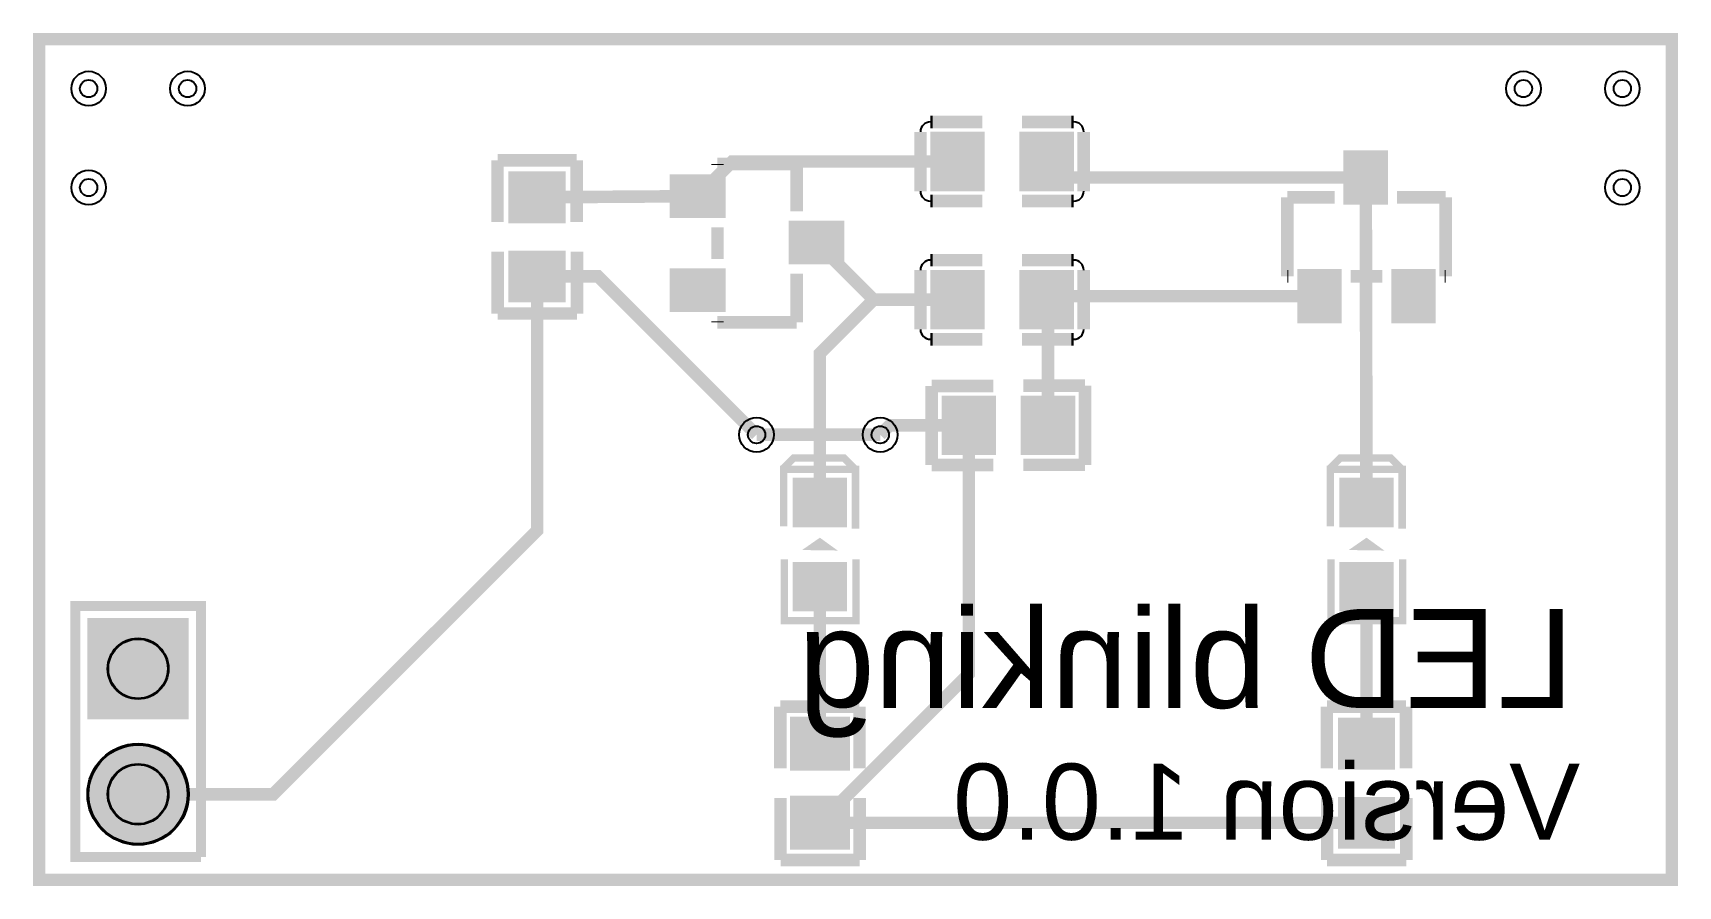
# Model space of a CAD drawing. Header units: millimetres. Extents: x -0.1 to 33.1, y -0.1 to 17.1.
import ezdxf

# ---------------------------------------------------------------- set-up
doc = ezdxf.new("R2010")
doc.units = ezdxf.units.MM
for name, color, linetype, true_color in [('BoardOutLine', 7, 'Continuous', 0xff00ff), ('BottomLayer', 7, 'Continuous', 0x0000ff), ('BottomSolderMaskLayer', 7, 'Continuous', 0xaa00ff), ('Hole', 7, 'Continuous', 0x222222), ('Multi-Layer', 7, 'Continuous', 0xc0c0c0), ('TopLayer', 7, 'Continuous', 0xff0000), ('TopPasteMaskLayer', 7, 'Continuous', 0x808080), ('TopSilkLayer', 7, 'Continuous', 0xffcc00), ('TopSolderMaskLayer', 7, 'Continuous', 0x800080)]:
    doc.layers.add(name, color=color, linetype=linetype, true_color=true_color)
doc.styles.get("Standard").update_dxf_attribs({"font": 'arial.ttf'})

msp = doc.modelspace()

# ---------------------------------------------------------------- hatches: boundary and pattern name
at = {"layer": 'BottomSolderMaskLayer'}
for points in [[(3.024, 5.295), (3.024, 3.244), (0.974, 3.244), (0.974, 5.295)], [(0.974, 1.73, 1), (3.024, 1.73, 1)]]:
    msp.add_hatch(color=256, dxfattribs=at).paths.add_polyline_path(points)
at = {"layer": 'Multi-Layer'}
for points in [[(2.999, 5.27), (2.999, 3.27), (0.999, 3.27), (0.999, 5.27)], [(0.999, 1.73, 1), (2.999, 1.73, 1)]]:
    msp.add_hatch(color=256, dxfattribs=at).paths.add_polyline_path(points)
at = {"layer": 'TopLayer'}
for points in [[(19.063, 13.976), (18.063, 13.976), (18.063, 15.076), (19.063, 15.076)], [(20.863, 13.976), (19.863, 13.976), (19.863, 15.076), (20.863, 15.076)], [(26.414, 14.702), (27.214, 14.702), (27.214, 13.702), (26.414, 13.702)], [(10.614, 14.302), (10.614, 13.302), (9.514, 13.302), (9.514, 14.302)], [(13.81, 14.225), (13.81, 13.425), (12.81, 13.425), (12.81, 14.225)], [(16.21, 13.29), (16.21, 12.49), (15.21, 12.49), (15.21, 13.29)], [(10.614, 12.702), (10.614, 11.702), (9.514, 11.702), (9.514, 12.702)], [(13.81, 12.325), (13.81, 11.525), (12.81, 11.525), (12.81, 12.325)], [(18.063, 12.282), (19.063, 12.282), (19.063, 11.182), (18.063, 11.182)], [(19.863, 12.282), (20.863, 12.282), (20.863, 11.182), (19.863, 11.182)], [(25.479, 12.302), (26.279, 12.302), (26.279, 11.302), (25.479, 11.302)], [(27.379, 12.302), (28.179, 12.302), (28.179, 11.302), (27.379, 11.302)], [(19.29, 8.642), (18.29, 8.642), (18.29, 9.742), (19.29, 9.742)], [(20.89, 8.642), (19.89, 8.642), (19.89, 9.742), (20.89, 9.742)], [(15.28, 8.079), (16.28, 8.079), (16.28, 7.179), (15.28, 7.179)], [(26.329, 8.079), (27.329, 8.079), (27.329, 7.179), (26.329, 7.179)], [(15.28, 6.379), (16.28, 6.379), (16.28, 5.479), (15.28, 5.479)], [(26.329, 6.379), (27.329, 6.379), (27.329, 5.479), (26.329, 5.479)], [(16.33, 3.253), (16.33, 2.253), (15.23, 2.253), (15.23, 3.253)], [(27.378, 3.253), (27.378, 2.253), (26.278, 2.253), (26.278, 3.253)], [(16.33, 1.653), (16.33, 0.653), (15.23, 0.653), (15.23, 1.653)], [(27.378, 1.653), (27.378, 0.653), (26.278, 0.653), (26.278, 1.653)]]:
    msp.add_hatch(color=256, dxfattribs=at).paths.add_polyline_path(points)
at = {"layer": 'TopPasteMaskLayer'}
for points in [[(19.063, 13.976), (18.063, 13.976), (18.063, 15.076), (19.063, 15.076)], [(20.863, 13.976), (19.863, 13.976), (19.863, 15.076), (20.863, 15.076)], [(26.414, 14.702), (27.214, 14.702), (27.214, 13.702), (26.414, 13.702)], [(10.614, 14.302), (10.614, 13.302), (9.514, 13.302), (9.514, 14.302)], [(13.81, 14.225), (13.81, 13.425), (12.81, 13.425), (12.81, 14.225)], [(16.21, 13.29), (16.21, 12.49), (15.21, 12.49), (15.21, 13.29)], [(10.614, 12.702), (10.614, 11.702), (9.514, 11.702), (9.514, 12.702)], [(13.81, 12.325), (13.81, 11.525), (12.81, 11.525), (12.81, 12.325)], [(18.063, 12.282), (19.063, 12.282), (19.063, 11.182), (18.063, 11.182)], [(19.863, 12.282), (20.863, 12.282), (20.863, 11.182), (19.863, 11.182)], [(25.479, 12.302), (26.279, 12.302), (26.279, 11.302), (25.479, 11.302)], [(27.379, 12.302), (28.179, 12.302), (28.179, 11.302), (27.379, 11.302)], [(19.29, 8.642), (18.29, 8.642), (18.29, 9.742), (19.29, 9.742)], [(20.89, 8.642), (19.89, 8.642), (19.89, 9.742), (20.89, 9.742)], [(15.28, 8.079), (16.28, 8.079), (16.28, 7.179), (15.28, 7.179)], [(26.329, 8.079), (27.329, 8.079), (27.329, 7.179), (26.329, 7.179)], [(15.28, 6.379), (16.28, 6.379), (16.28, 5.479), (15.28, 5.479)], [(26.329, 6.379), (27.329, 6.379), (27.329, 5.479), (26.329, 5.479)], [(16.33, 3.253), (16.33, 2.253), (15.23, 2.253), (15.23, 3.253)], [(27.378, 3.253), (27.378, 2.253), (26.278, 2.253), (26.278, 3.253)], [(16.33, 1.653), (16.33, 0.653), (15.23, 0.653), (15.23, 1.653)], [(27.378, 1.653), (27.378, 0.653), (26.278, 0.653), (26.278, 1.653)]]:
    msp.add_hatch(color=256, dxfattribs=at).paths.add_polyline_path(points)
at = {"layer": 'TopSilkLayer'}
for points in [[(15.42, 6.669), (16.14, 6.659), (15.78, 6.919)], [(26.469, 6.669), (27.189, 6.659), (26.829, 6.919)]]:
    msp.add_hatch(color=256, dxfattribs=at).paths.add_polyline_path(points)
at = {"layer": 'TopSolderMaskLayer'}
for points in [[(19.114, 13.925), (18.012, 13.925), (18.012, 15.127), (19.114, 15.127)], [(20.914, 13.925), (19.812, 13.925), (19.812, 15.127), (20.914, 15.127)], [(26.363, 14.753), (27.265, 14.753), (27.265, 13.651), (26.363, 13.651)], [(10.642, 14.325), (10.642, 13.279), (9.486, 13.279), (9.486, 14.325)], [(13.874, 14.266), (13.874, 13.384), (12.747, 13.384), (12.747, 14.266)], [(16.274, 13.331), (16.274, 12.45), (15.147, 12.45), (15.147, 13.331)], [(10.642, 12.725), (10.642, 11.679), (9.486, 11.679), (9.486, 12.725)], [(13.874, 12.366), (13.874, 11.484), (12.747, 11.484), (12.747, 12.366)], [(18.012, 12.333), (19.114, 12.333), (19.114, 11.131), (18.012, 11.131)], [(19.812, 12.333), (20.914, 12.333), (20.914, 11.131), (19.812, 11.131)], [(25.428, 12.353), (26.33, 12.353), (26.33, 11.251), (25.428, 11.251)], [(27.328, 12.353), (28.23, 12.353), (28.23, 11.251), (27.328, 11.251)], [(19.341, 8.591), (18.239, 8.591), (18.239, 9.793), (19.341, 9.793)], [(20.941, 8.591), (19.839, 8.591), (19.839, 9.793), (20.941, 9.793)], [(15.229, 8.13), (16.331, 8.13), (16.331, 7.128), (15.229, 7.128)], [(26.278, 8.13), (27.38, 8.13), (27.38, 7.128), (26.278, 7.128)], [(15.229, 6.43), (16.331, 6.43), (16.331, 5.428), (15.229, 5.428)], [(26.278, 6.43), (27.38, 6.43), (27.38, 5.428), (26.278, 5.428)], [(3.024, 5.295), (3.024, 3.244), (0.974, 3.244), (0.974, 5.295)], [(16.386, 3.299), (16.386, 2.207), (15.174, 2.207), (15.174, 3.299)], [(27.406, 3.276), (27.406, 2.23), (26.25, 2.23), (26.25, 3.276)], [(0.974, 1.73, 1), (3.024, 1.73, 1)], [(16.386, 1.699), (16.386, 0.607), (15.174, 0.607), (15.174, 1.699)], [(27.406, 1.676), (27.406, 0.63), (26.25, 0.63), (26.25, 1.676)]]:
    msp.add_hatch(color=256, dxfattribs=at).paths.add_polyline_path(points)

# ---------------------------------------------------------------- linework, layer by layer
at = {"layer": 'BoardOutLine', "const_width": 0.254}
msp.add_lwpolyline([(0, 17), (17, 17), (33, 17), (33, 0), (0, 0), (0, 17)], close=True, dxfattribs=at)
at = {"layer": 'BottomLayer', "const_width": 0.254}
msp.add_lwpolyline([(14.5, 9), (17, 9)], dxfattribs=at)
at = {"layer": 'BottomSolderMaskLayer'}
for centre, radius in [((1.999, 4.27), 0.615), ((1.999, 1.73), 1.025), ((1.999, 1.73), 0.615)]:
    msp.add_circle(centre, radius, dxfattribs=at)
at = {"layer": 'Hole'}
for centre in [(1, 16), (3, 16), (30, 16), (32, 16), (1, 14), (32, 14), (14.5, 9), (17, 9)]:
    msp.add_circle(centre, 0.175, dxfattribs=at)
at = {"layer": 'Multi-Layer'}
for centre, radius in [((1, 16), 0.35), ((3, 16), 0.35), ((30, 16), 0.35), ((32, 16), 0.35), ((1, 14), 0.35), ((32, 14), 0.35), ((14.5, 9), 0.35), ((17, 9), 0.35), ((1.999, 4.27), 0.6), ((1.999, 1.73), 1), ((1.999, 1.73), 0.6)]:
    msp.add_circle(centre, radius, dxfattribs=at)
at = {"layer": 'TopLayer', "const_width": 0.254}
for points in [[(13.31, 13.825), (14.011, 14.526), (18.563, 14.526)], [(20.363, 14.526), (20.687, 14.202), (26.814, 14.202)], [(26.829, 7.63), (26.814, 14.203)], [(10.065, 13.802), (13.311, 13.825)], [(15.71, 12.89), (16.868, 11.732), (18.563, 11.732)], [(2, 1.73), (4.73, 1.73), (10.065, 7.065), (10.065, 12.202)], [(14.5, 9), (11.298, 12.202), (10.065, 12.202)], [(15.78, 7.629), (15.78, 10.644), (16.868, 11.732)], [(20.363, 11.732), (20.433, 11.802), (25.879, 11.802)], [(20.363, 11.732), (20.39, 11.705), (20.39, 9.192)], [(15.78, 1.153), (18.79, 4.163), (18.79, 9.192)], [(17, 9), (17.192, 9.192), (18.79, 9.192)], [(15.78, 2.753), (15.78, 5.929)], [(26.829, 2.753), (26.829, 5.929)], [(15.78, 1.153), (26.829, 1.153)]]:
    msp.add_lwpolyline(points, dxfattribs=at)
at = {"layer": 'TopSilkLayer'}
for points, const_width in [([(18.013, 15.326), (18.063, 15.326)], 0.254), ([(19.063, 15.326), (18.063, 15.326)], 0.254), ([(19.863, 15.326), (20.863, 15.326)], 0.254), ([(20.913, 15.326), (20.863, 15.326)], 0.254), ([(17.813, 13.926), (17.813, 15.126)], 0.254), ([(21.113, 13.926), (21.113, 15.126)], 0.254), ([(10.864, 14.552), (9.264, 14.552)], 0.254), ([(9.264, 13.302), (9.264, 14.552)], 0.254), ([(10.864, 13.302), (10.864, 14.552)], 0.254), ([(13.71, 14.475), (13.71, 14.456)], 0.254), ([(15.31, 14.475), (13.71, 14.475)], 0.254), ([(15.31, 14.475), (15.31, 13.521)], 0.254), ([(18.013, 13.726), (18.063, 13.726)], 0.254), ([(19.063, 13.726), (18.063, 13.726)], 0.254), ([(19.863, 13.726), (20.863, 13.726)], 0.254), ([(20.913, 13.726), (20.863, 13.726)], 0.254), ([(25.229, 13.802), (26.183, 13.802)], 0.254), ([(25.229, 13.802), (25.229, 12.202)], 0.254), ([(27.445, 13.802), (28.429, 13.802)], 0.254), ([(28.429, 13.802), (28.429, 12.202)], 0.254), ([(13.71, 13.194), (13.71, 12.556)], 0.254), ([(9.269, 12.702), (9.269, 11.452)], 0.254), ([(10.869, 12.702), (10.869, 11.452)], 0.254), ([(18.013, 12.532), (18.063, 12.532)], 0.254), ([(19.063, 12.532), (18.063, 12.532)], 0.254), ([(19.863, 12.532), (20.863, 12.532)], 0.254), ([(20.913, 12.532), (20.863, 12.532)], 0.254), ([(15.31, 12.259), (15.31, 11.275)], 0.254), ([(17.813, 12.332), (17.813, 11.132)], 0.254), ([(21.113, 12.332), (21.113, 11.132)], 0.254), ([(25.229, 12.202), (25.248, 12.202)], 0.254), ([(26.51, 12.202), (27.148, 12.202)], 0.254), ([(28.41, 12.202), (28.429, 12.202)], 0.254), ([(10.869, 11.452), (9.269, 11.452)], 0.254), ([(13.71, 11.294), (13.71, 11.275)], 0.254), ([(15.31, 11.275), (13.71, 11.275)], 0.254), ([(18.013, 10.932), (18.063, 10.932)], 0.254), ([(19.063, 10.932), (18.063, 10.932)], 0.254), ([(19.863, 10.932), (20.863, 10.932)], 0.254), ([(20.913, 10.932), (20.863, 10.932)], 0.254), ([(19.289, 9.987), (18.039, 9.987)], 0.254), ([(18.039, 8.387), (18.039, 9.987)], 0.254), ([(19.89, 9.992), (21.14, 9.992)], 0.254), ([(21.14, 8.392), (21.14, 9.992)], 0.254), ([(15.05, 8.299), (15.05, 8.329), (15.25, 8.529), (16.27, 8.529), (16.3, 8.499), (16.5, 8.299)], 0.15), ([(15.05, 7.149), (15.05, 8.299), (16.5, 8.299), (16.5, 7.099)], 0.15), ([(19.289, 8.387), (18.039, 8.387)], 0.254), ([(19.89, 8.392), (21.14, 8.392)], 0.254), ([(26.099, 8.299), (26.099, 8.329), (26.299, 8.529), (27.319, 8.529), (27.349, 8.499), (27.549, 8.299)], 0.15), ([(26.099, 7.149), (26.099, 8.299), (27.549, 8.299), (27.549, 7.099)], 0.15), ([(16.51, 6.479), (16.51, 5.239), (15.06, 5.239), (15.06, 6.479)], 0.15), ([(27.559, 6.479), (27.559, 5.239), (26.109, 5.239), (26.109, 6.479)], 0.15), ([(3.269, 0.46), (0.729, 0.46), (0.729, 5.54), (3.269, 5.54), (3.269, 3.635)], 0.203), ([(3.269, 0.46), (3.269, 3.635)], 0.203), ([(16.58, 3.503), (14.98, 3.503)], 0.254), ([(14.98, 2.253), (14.98, 3.503)], 0.254), ([(16.58, 2.253), (16.58, 3.503)], 0.254), ([(27.628, 3.503), (26.028, 3.503)], 0.254), ([(26.028, 2.253), (26.028, 3.503)], 0.254), ([(27.628, 2.253), (27.628, 3.503)], 0.254), ([(14.985, 1.652), (14.985, 0.402)], 0.254), ([(16.585, 1.652), (16.585, 0.402)], 0.254), ([(26.033, 1.653), (26.033, 0.403)], 0.254), ([(27.633, 1.653), (27.633, 0.403)], 0.254), ([(16.585, 0.402), (14.985, 0.402)], 0.254), ([(27.633, 0.403), (26.033, 0.403)], 0.254)]:
    msp.add_lwpolyline(points, dxfattribs=dict(at, const_width=const_width))
for centre, start, end in [((18.013, 15.126), 90, 180), ((20.913, 15.126), 0, 90), ((18.013, 13.926), 180, 270), ((20.913, 13.926), 270, 0), ((18.013, 12.332), 90, 180), ((20.913, 12.332), 0, 90), ((18.013, 11.132), 180, 270), ((20.913, 11.132), 270, 0)]:
    msp.add_arc(centre, 0.2, start, end, dxfattribs=at)
at = {"layer": 'TopSolderMaskLayer'}
for centre, radius in [((1.999, 4.27), 0.615), ((1.999, 1.73), 1.025), ((1.999, 1.73), 0.615)]:
    msp.add_circle(centre, radius, dxfattribs=at)

# ---------------------------------------------------------------- texts
at = {"layer": 'BottomSilkLayer', "text_generation_flag": 2}
for s, height, p in [('LED blinking', 2, (31.02, 3.477)), ('Version 1.0.0', 1.54, (31.147, 0.81))]:
    msp.add_text(s, height=height, dxfattribs=at).set_placement(p)

doc.saveas('drawing.dxf')
